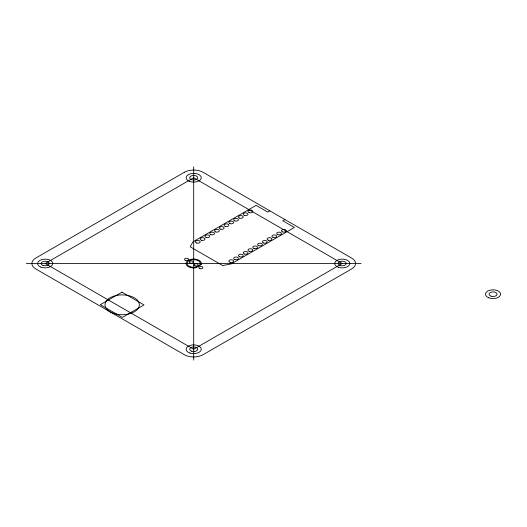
<?xml version="1.0" encoding="UTF-8"?>
<svg xmlns="http://www.w3.org/2000/svg" width="527" height="527" viewBox="0 0 527 527"><rect width="100%" height="100%" fill="white"/><g stroke="black" fill="none" stroke-linecap="round" stroke-linejoin="round"><path stroke-width="0.79" d="M269.844 210.846L267.736 212.065L256.135 205.365L193.02 241.807L190.155 246.774L222.664 265.549L231.274 263.889L294.389 227.453L282.795 220.76L284.903 219.535M26.35 263.5L361.048 263.5M193.699 166.881L193.699 360.119M184.285 172.316L35.764 258.065A13.313 7.688 0 0 0 35.764 268.935L184.285 354.684A13.313 7.688 0 0 0 203.112 354.684L351.641 268.935A13.313 7.688 0 0 0 351.641 258.065L203.112 172.316A13.313 7.688 0 0 0 184.285 172.316M193.699 177.751L45.177 263.5L193.699 349.249L342.227 263.5L193.699 177.751M121.981 292.195L100.328 304.692L122.356 317.406L144.003 304.909L121.981 292.195M201.176 264.62L195.642 267.815A7.721 4.46 0 0 1 186.005 263.875A7.721 4.46 0 0 1 194.351 259.06A7.721 4.46 0 0 1 201.176 264.62M488.812 297.821A7.589 4.381 0 0 0 500.63 294.501A7.589 4.381 0 0 0 489.748 290.252A7.589 4.381 0 0 0 488.812 297.821M491.065 296.187A3.992 2.306 0 0 0 497.053 294.191A3.992 2.306 0 0 0 491.065 292.195A3.992 2.306 0 0 0 491.065 296.187M113.582 313.387A17.174 9.914 0 0 0 139.339 304.797A17.174 9.914 0 0 0 113.582 296.214A17.174 9.914 0 0 0 113.582 313.387M338.433 267.294A7.589 4.381 0 0 0 349.816 263.5A7.589 4.381 0 0 0 338.433 259.706A7.589 4.381 0 0 0 338.433 267.294M339.987 265.41A3.992 2.306 0 0 0 346.206 263.665A3.992 2.306 0 0 0 340.482 261.425A3.992 2.306 0 0 0 339.987 265.41M189.904 353.044A7.589 4.381 0 0 0 201.288 349.249A7.589 4.381 0 0 0 189.904 345.455A7.589 4.381 0 0 0 189.904 353.044M191.703 351.245A3.992 2.306 0 0 0 197.691 349.249A3.992 2.306 0 0 0 191.703 347.253A3.992 2.306 0 0 0 191.703 351.245M40.922 267.13A7.589 4.381 0 0 0 52.74 263.81A7.589 4.381 0 0 0 41.857 259.561A7.589 4.381 0 0 0 40.922 267.13M43.181 265.496A3.992 2.306 0 0 0 49.169 263.5A3.992 2.306 0 0 0 43.181 261.504A3.992 2.306 0 0 0 43.181 265.496M189.45 181.38A7.589 4.381 0 0 0 201.268 178.06A7.589 4.381 0 0 0 190.385 173.811A7.589 4.381 0 0 0 189.45 181.38M191.459 179.661A3.992 2.306 0 0 0 197.684 177.915A3.992 2.306 0 0 0 191.953 175.675A3.992 2.306 0 0 0 191.459 179.661M189.97 266.682A6.653 3.841 0 0 0 200.339 263.777A6.653 3.841 0 0 0 190.794 260.042A6.653 3.841 0 0 0 189.97 266.682M185.524 260.364A2.009 1.159 0 0 0 188.534 259.356A2.009 1.159 0 0 0 185.524 258.355A2.009 1.159 0 0 0 185.524 260.364M190.306 263.125A2.009 1.159 0 0 0 193.317 262.117A2.009 1.159 0 0 0 190.306 261.115A2.009 1.159 0 0 0 190.306 263.125M195.089 265.885A2.009 1.159 0 0 0 198.099 264.883A2.009 1.159 0 0 0 195.089 263.875A2.009 1.159 0 0 0 195.089 265.885M199.871 268.645A2.009 1.159 0 0 0 202.882 267.644A2.009 1.159 0 0 0 199.871 266.636A2.009 1.159 0 0 0 199.871 268.645M196.624 242.993A2.365 1.364 0 0 0 200.168 241.807A2.365 1.364 0 0 0 196.624 240.622A2.365 1.364 0 0 0 196.624 242.993M201.4 240.233A2.365 1.364 0 0 0 204.95 239.047A2.365 1.364 0 0 0 201.4 237.861A2.365 1.364 0 0 0 201.4 240.233M206.182 237.466A2.365 1.364 0 0 0 209.733 236.287A2.365 1.364 0 0 0 206.182 235.101A2.365 1.364 0 0 0 206.182 237.466M210.965 234.706A2.365 1.364 0 0 0 214.515 233.527A2.365 1.364 0 0 0 210.965 232.341A2.365 1.364 0 0 0 210.965 234.706M215.747 231.946A2.365 1.364 0 0 0 219.298 230.767A2.365 1.364 0 0 0 215.747 229.581A2.365 1.364 0 0 0 215.747 231.946M220.53 229.186A2.365 1.364 0 0 0 224.08 228.007A2.365 1.364 0 0 0 220.53 226.821A2.365 1.364 0 0 0 220.53 229.186M225.312 226.426A2.365 1.364 0 0 0 228.856 225.246A2.365 1.364 0 0 0 225.312 224.061A2.365 1.364 0 0 0 225.312 226.426M229.95 223.613A2.365 1.364 0 0 0 233.632 222.578A2.365 1.364 0 0 0 230.24 221.254A2.365 1.364 0 0 0 229.95 223.613M234.871 220.905A2.365 1.364 0 0 0 238.421 219.719A2.365 1.364 0 0 0 234.871 218.54A2.365 1.364 0 0 0 234.871 220.905M239.653 218.145A2.365 1.364 0 0 0 243.204 216.959A2.365 1.364 0 0 0 239.653 215.78A2.365 1.364 0 0 0 239.653 218.145M244.436 215.385A2.365 1.364 0 0 0 247.986 214.199A2.365 1.364 0 0 0 244.436 213.02A2.365 1.364 0 0 0 244.436 215.385M249.218 212.625A2.365 1.364 0 0 0 252.769 211.439A2.365 1.364 0 0 0 249.218 210.26A2.365 1.364 0 0 0 249.218 212.625M277.907 234.706A2.365 1.364 0 0 0 281.458 233.527A2.365 1.364 0 0 0 277.907 232.341A2.365 1.364 0 0 0 277.907 234.706M273.124 237.466A2.365 1.364 0 0 0 276.675 236.287A2.365 1.364 0 0 0 273.124 235.101A2.365 1.364 0 0 0 273.124 237.466M268.342 240.233A2.365 1.364 0 0 0 271.892 239.047A2.365 1.364 0 0 0 268.342 237.861A2.365 1.364 0 0 0 268.342 240.233M263.559 242.993A2.365 1.364 0 0 0 267.11 241.807A2.365 1.364 0 0 0 263.559 240.622A2.365 1.364 0 0 0 263.559 242.993M258.777 245.753A2.365 1.364 0 0 0 262.327 244.568A2.365 1.364 0 0 0 258.777 243.382A2.365 1.364 0 0 0 258.777 245.753M254.001 248.513A2.365 1.364 0 0 0 257.545 247.328A2.365 1.364 0 0 0 254.001 246.142A2.365 1.364 0 0 0 254.001 248.513M249.218 251.274A2.365 1.364 0 0 0 252.769 250.088A2.365 1.364 0 0 0 249.218 248.902A2.365 1.364 0 0 0 249.218 251.274M244.436 254.034A2.365 1.364 0 0 0 247.986 252.848A2.365 1.364 0 0 0 244.436 251.669A2.365 1.364 0 0 0 244.436 254.034M239.653 256.794A2.365 1.364 0 0 0 243.204 255.608A2.365 1.364 0 0 0 239.653 254.429A2.365 1.364 0 0 0 239.653 256.794M234.871 259.554A2.365 1.364 0 0 0 238.421 258.368A2.365 1.364 0 0 0 234.871 257.189A2.365 1.364 0 0 0 234.871 259.554M230.088 262.314A2.365 1.364 0 0 0 233.639 261.128A2.365 1.364 0 0 0 230.088 259.949A2.365 1.364 0 0 0 230.088 262.314M282.544 231.893A2.365 1.364 0 0 0 286.227 230.866A2.365 1.364 0 0 0 282.834 229.535A2.365 1.364 0 0 0 282.544 231.893"/></g></svg>
